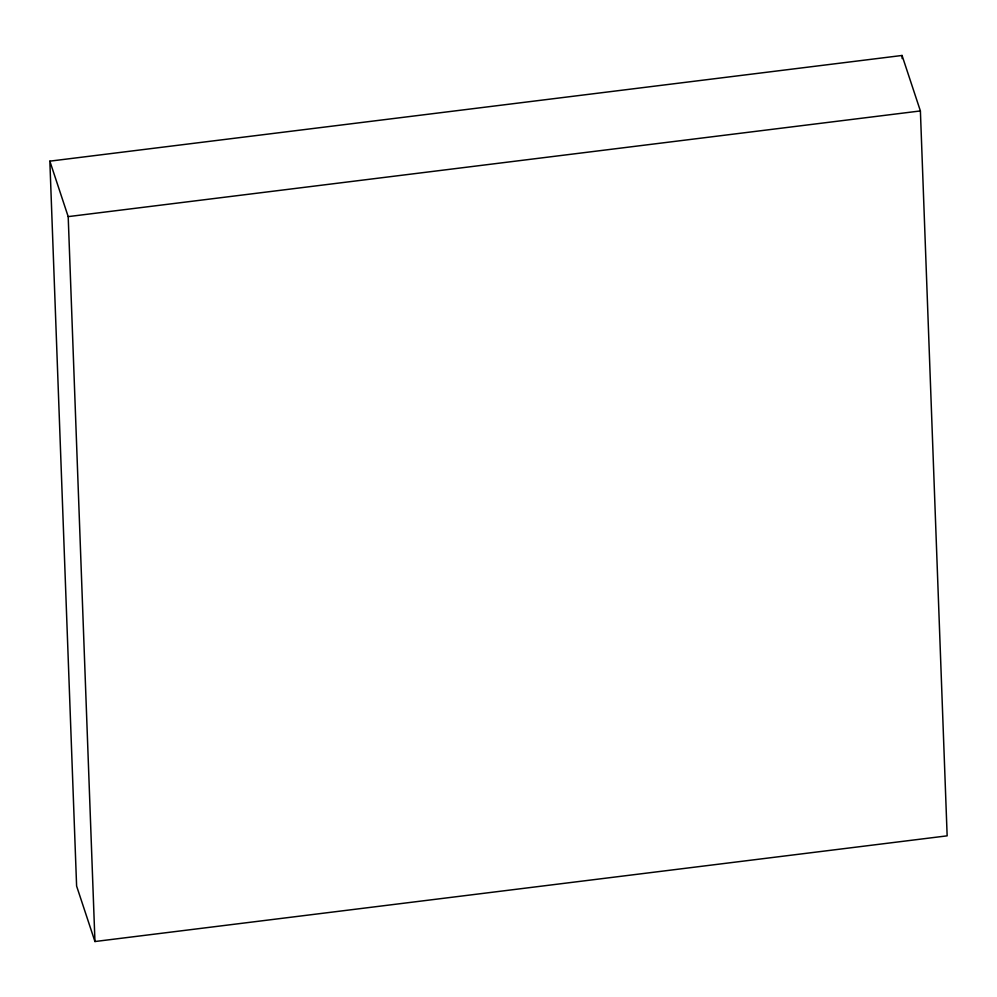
<?xml version="1.0" encoding="UTF-8"?>
<svg xmlns="http://www.w3.org/2000/svg" width="997" height="997" viewBox="0 0 997 997"><rect width="100%" height="100%" fill="white"/><g stroke="black" fill="none" stroke-linecap="round" stroke-linejoin="round"><path stroke-width="1.5" d="M49.85 161.153L902.048 55.471L920.393 110.941L947.15 835.847L94.952 941.529L76.607 886.059L49.85 161.153L68.195 216.623L94.952 941.529M68.195 216.623L920.393 110.941M902.048 55.471L902.173 58.586"/></g></svg>
